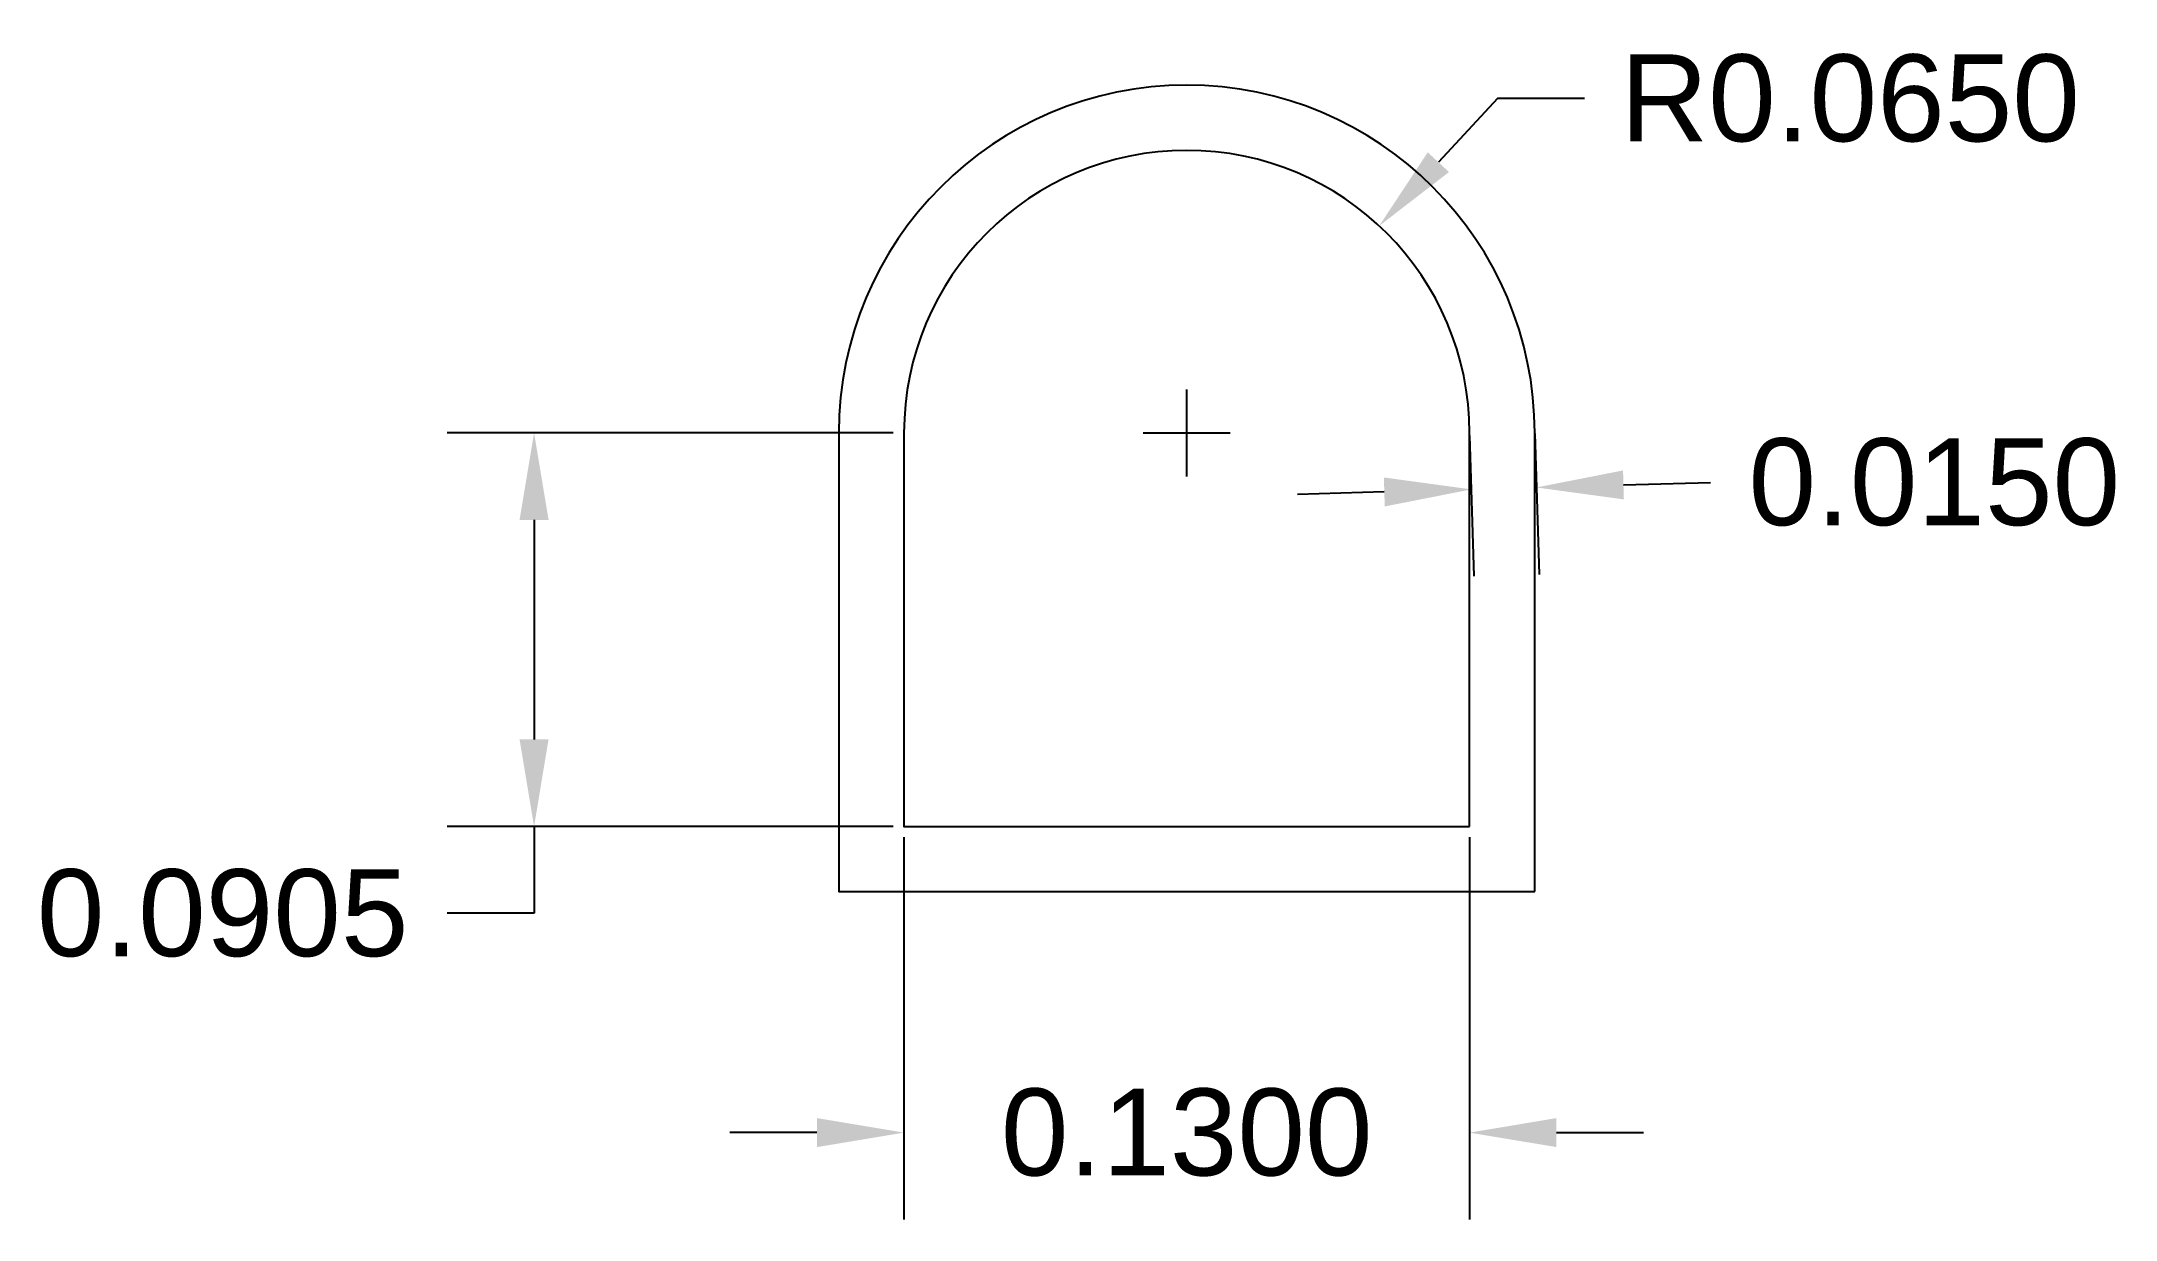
# Model space of a CAD drawing. Header units: inches. Extents: x 25.885 to 26.362, y 11.423 to 11.694.
import ezdxf

# ---------------------------------------------------------------- set-up
doc = ezdxf.new("R2010")
doc.units = ezdxf.units.IN
doc.header["$MEASUREMENT"] = 0
doc.layers.add('Bolte', color=130, linetype='Continuous')
doc.layers.add('dim', color=30, linetype='Continuous')
doc.styles.get("Standard").update_dxf_attribs({"font": 'arial.ttf'})
doc.dimstyles.get("Standard").update_dxf_attribs({"dimtxt": 0.02, "dimasz": 0.02, "dimexe": 0.02, "dimexo": 0.0025, "dimgap": 0.01, "dimtad": 0, "dimtih": 1, "dimtoh": 1, "dimdec": 4, "dimzin": 0, "dimdsep": 46, "dimtxsty": 'Standard', "dimcen": 0.01, "dimadec": 0, "dimazin": 0, "dimtfac": 1, "dimtdec": 4, "dimtofl": 0, "dimtmove": 0, "dimatfit": 3, "dimfxl": 1, "dimtolj": 1, "dimtzin": 0, "dimarcsym": 0})

# ---------------------------------------------------------------- blocks, each defined once
blk = doc.blocks.new('*D4')
at = {"layer": 'Defpoints', "color": 0, "transparency": 16777216}
for p in [(26.19258, 11.65188), (26.14834, 11.60426)]:
    blk.add_point(p, dxfattribs=at)
at = {"layer": 'dim', "color": 0, "lineweight": -2, "transparency": 16777216}
for p, q in [((26.21981, 11.68119), (26.20619, 11.66654)), ((26.23981, 11.68119), (26.21981, 11.68119)), ((26.14834, 11.59426), (26.14834, 11.61426)), ((26.13834, 11.60426), (26.15834, 11.60426))]:
    blk.add_line(p, q, dxfattribs=at)
at = {"layer": 'dim', "color": 0, "transparency": 16777216}
blk.add_solid([(26.20375, 11.6688), (26.20863, 11.66427), (26.19258, 11.65188)], dxfattribs=at)
at = {"layer": 'dim', "color": 0, "transparency": 16777216, "insert": (26.30086, 11.68119), "char_height": 0.02, "attachment_point": 5}
blk.add_mtext('\\A1;R0.0650', dxfattribs=at)
blk = doc.blocks.new('*D5')
at = {"layer": 'Defpoints', "color": 0, "transparency": 16777216}
for p in [(26.08334, 11.60426), (25.9983, 11.51375), (26.08334, 11.51375)]:
    blk.add_point(p, dxfattribs=at)
at = {"layer": 'dim', "color": 0, "lineweight": -2, "transparency": 16777216}
for p, q in [((26.08084, 11.60426), (25.9783, 11.60426)), ((25.9983, 11.58426), (25.9983, 11.53375)), ((26.08084, 11.51375), (25.9783, 11.51375)), ((25.9983, 11.51375), (25.9983, 11.49375)), ((25.9983, 11.49375), (25.9783, 11.49375))]:
    blk.add_line(p, q, dxfattribs=at)
at = {"layer": 'dim', "color": 0, "transparency": 16777216}
for points in [[(25.99496, 11.58426), (26.00163, 11.58426), (25.9983, 11.60426)], [(25.99496, 11.53375), (26.00163, 11.53375), (25.9983, 11.51375)]]:
    blk.add_solid(points, dxfattribs=at)
at = {"layer": 'dim', "color": 0, "transparency": 16777216, "insert": (25.92671, 11.49375), "char_height": 0.02, "attachment_point": 5}
blk.add_mtext('\\A1;0.0905', dxfattribs=at)
blk = doc.blocks.new('*D6')
at = {"layer": 'Defpoints', "color": 0, "transparency": 16777216}
for p in [(26.08334, 11.51375), (26.21334, 11.51375), (26.21334, 11.4433)]:
    blk.add_point(p, dxfattribs=at)
at = {"layer": 'dim', "color": 0, "lineweight": -2, "transparency": 16777216}
for p, q in [((26.08334, 11.51125), (26.08334, 11.4233)), ((26.21334, 11.51125), (26.21334, 11.4233)), ((26.06334, 11.4433), (26.04334, 11.4433)), ((26.23334, 11.4433), (26.25334, 11.4433))]:
    blk.add_line(p, q, dxfattribs=at)
at = {"layer": 'dim', "color": 0, "transparency": 16777216}
for points in [[(26.06334, 11.44664), (26.06334, 11.43997), (26.08334, 11.4433)], [(26.23334, 11.44664), (26.23334, 11.43997), (26.21334, 11.4433)]]:
    blk.add_solid(points, dxfattribs=at)
at = {"layer": 'dim', "color": 0, "transparency": 16777216, "insert": (26.14834, 11.4433), "char_height": 0.02, "attachment_point": 5}
blk.add_mtext('\\A1;0.1300', dxfattribs=at)
blk = doc.blocks.new('*D7')
at = {"layer": 'Defpoints', "color": 0, "transparency": 16777216}
for p in [(26.21331, 11.60618), (26.2283, 11.60662), (26.22874, 11.59171)]:
    blk.add_point(p, dxfattribs=at)
at = {"layer": 'dim', "color": 0, "lineweight": -2, "transparency": 16777216}
for p, q in [((26.21338, 11.60368), (26.21434, 11.57127)), ((26.22838, 11.60412), (26.22933, 11.57172)), ((26.24873, 11.5923), (26.26873, 11.59289)), ((26.19376, 11.59068), (26.17377, 11.59009))]:
    blk.add_line(p, q, dxfattribs=at)
at = {"layer": 'dim', "color": 0, "transparency": 16777216}
for points in [[(26.19366, 11.59401), (26.19386, 11.58734), (26.21375, 11.59127)], [(26.24864, 11.59563), (26.24883, 11.58897), (26.22874, 11.59171)]]:
    blk.add_solid(points, dxfattribs=at)
at = {"layer": 'dim', "color": 0, "transparency": 16777216, "insert": (26.32021, 11.59289), "char_height": 0.02, "attachment_point": 5}
blk.add_mtext('\\A1;0.0150', dxfattribs=at)

msp = doc.modelspace()

# ---------------------------------------------------------------- linework, layer by layer
at = {"layer": 'Bolte'}
for points in [[(26.22834, 11.49875), (26.22834, 11.60426, 1), (26.06834, 11.60426), (26.06834, 11.49875)], [(26.21334, 11.51375), (26.21334, 11.60426, 1), (26.08334, 11.60426), (26.08334, 11.51375)]]:
    msp.add_lwpolyline(points, format="xyb", close=True, dxfattribs=at)

# ---------------------------------------------------------------- dimensions: what is measured, and where the dimension line sits
at = {"layer": 'dim'}
dim = msp.add_radius_dim(center=(26.14834, 11.60426), mpoint=(26.19258, 11.65188), dimstyle='Standard', dxfattribs=at)
dim.commit()
dim.dimension.update_dxf_attribs({"geometry": '*D4', "text_midpoint": (26.30086, 11.68119)})
dim = msp.add_aligned_dim(p1=(26.21331, 11.60618), p2=(26.2283, 11.60662), distance=-0.01492, dimstyle='Standard', dxfattribs=at)
dim.commit()
dim.dimension.update_dxf_attribs({"geometry": '*D7', "text_midpoint": (26.32021, 11.59289)})
dim = msp.add_linear_dim(base=(25.9983, 11.51375), p1=(26.08334, 11.60426), p2=(26.08334, 11.51375), angle=90, dimstyle='Standard', dxfattribs=at)
dim.commit()
dim.dimension.update_dxf_attribs({"geometry": '*D5', "text_midpoint": (25.92671, 11.49375)})
dim = msp.add_linear_dim(base=(26.21334, 11.4433), p1=(26.08334, 11.51375), p2=(26.21334, 11.51375), dimstyle='Standard', dxfattribs=at)
dim.commit()
dim.dimension.update_dxf_attribs({"geometry": '*D6', "text_midpoint": (26.14834, 11.4433)})

doc.saveas('drawing.dxf')
